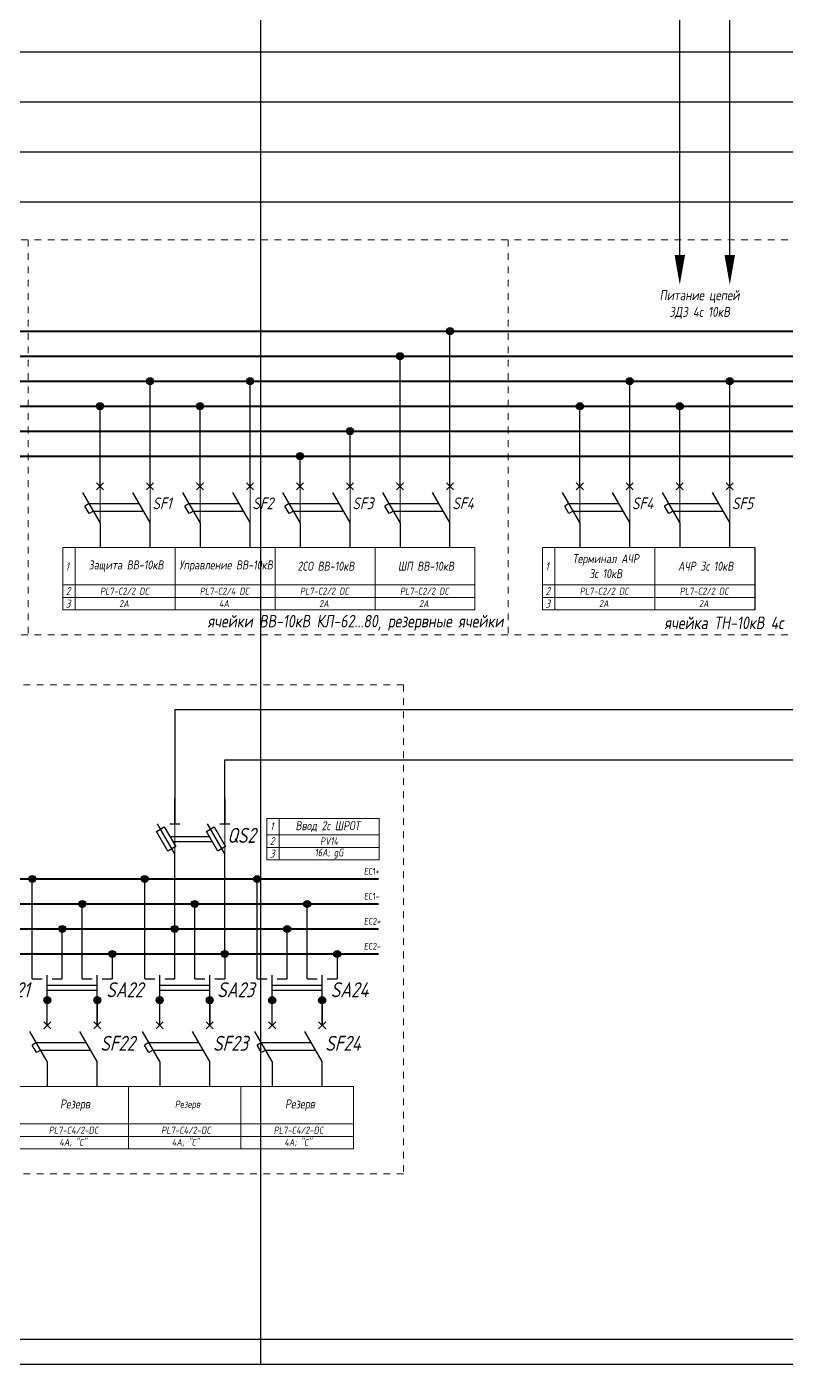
# Model space of a CAD drawing. Header units: millimetres. Extents: x 9 to 5215, y -207 to 4633.
# Drawn here: x 4883.1 to 4997, y 3793 to 3993.6 of the extents above; entities that cross this region are included whole.
import ezdxf
from ezdxf.enums import TextEntityAlignment as Align

# ---------------------------------------------------------------- set-up
doc = ezdxf.new("R2010")
doc.units = ezdxf.units.MM
doc.linetypes.add('JIS_02_1.0', pattern=[2, 1, -1])
doc.layers.add('Разрывы', color=10, linetype='Continuous')
doc.layers.add('Рамка', color=1, linetype='Continuous', plot=False)
doc.styles.add('eskdw', font='GOST_ANT.TTF', dxfattribs={"oblique": 10})
doc.styles.get("Standard").update_dxf_attribs({"font": 'GOST_ANT.TTF', "oblique": 10, "height": 2.5})
doc.styles.add('Гост', font='GOST_ANT.TTF', dxfattribs={"oblique": 10, "height": 1.4})
doc.styles.add('Шины', font='gost_1.ttf', dxfattribs={"oblique": 5, "height": 1.2})

msp = doc.modelspace()

# ---------------------------------------------------------------- hatches: boundary and pattern name
for points in [[(4947.08, 3947.95, 1), (4946.03, 3947.95, 1)], [(4947.08, 3947.95, 1), (4946.03, 3947.95, 1)], [(4939.58, 3944.2, 1), (4938.53, 3944.2, 1)], [(4939.58, 3944.2, 1), (4938.53, 3944.2, 1)], [(4939.58, 3944.2, 1), (4938.53, 3944.2, 1)], [(4902.08, 3940.45, 1), (4901.03, 3940.45, 1)], [(4902.08, 3940.45, 1), (4901.03, 3940.45, 1)], [(4917.08, 3940.45, 1), (4916.03, 3940.45, 1)], [(4917.08, 3940.45, 1), (4916.03, 3940.45, 1)], [(4974.06, 3940.45, 1), (4973.01, 3940.45, 1)], [(4974.06, 3940.45, 1), (4973.01, 3940.45, 1)], [(4989.06, 3940.45, 1), (4988.01, 3940.45, 1)], [(4989.06, 3940.45, 1), (4988.01, 3940.45, 1)], [(4894.58, 3936.7, 1), (4893.53, 3936.7, 1)], [(4894.58, 3936.7, 1), (4893.53, 3936.7, 1)], [(4894.58, 3936.7, 1), (4893.53, 3936.7, 1)], [(4909.58, 3936.7, 1), (4908.53, 3936.7, 1)], [(4909.58, 3936.7, 1), (4908.53, 3936.7, 1)], [(4909.58, 3936.7, 1), (4908.53, 3936.7, 1)], [(4966.56, 3936.7, 1), (4965.51, 3936.7, 1)], [(4966.56, 3936.7, 1), (4965.51, 3936.7, 1)], [(4966.56, 3936.7, 1), (4965.51, 3936.7, 1)], [(4981.56, 3936.7, 1), (4980.51, 3936.7, 1)], [(4981.56, 3936.7, 1), (4980.51, 3936.7, 1)], [(4981.56, 3936.7, 1), (4980.51, 3936.7, 1)], [(4932.08, 3932.95, 1), (4931.03, 3932.95, 1)], [(4932.08, 3932.95, 1), (4931.03, 3932.95, 1)], [(4924.58, 3929.2, 1), (4923.53, 3929.2, 1)], [(4924.58, 3929.2, 1), (4923.53, 3929.2, 1)], [(4924.58, 3929.2, 1), (4923.53, 3929.2, 1)], [(4884.41, 3865.81, 1), (4883.36, 3865.81, 1)], [(4884.41, 3865.81, 1), (4883.36, 3865.81, 1)], [(4901.28, 3865.81, 1), (4900.23, 3865.81, 1)], [(4901.28, 3865.81, 1), (4900.23, 3865.81, 1)], [(4918.16, 3865.81, 1), (4917.11, 3865.81, 1)], [(4918.16, 3865.81, 1), (4917.11, 3865.81, 1)], [(4891.91, 3862.06, 1), (4890.86, 3862.06, 1)], [(4891.91, 3862.06, 1), (4890.86, 3862.06, 1)], [(4908.78, 3862.06, 1), (4907.73, 3862.06, 1)], [(4908.78, 3862.06, 1), (4907.73, 3862.06, 1)], [(4925.66, 3862.06, 1), (4924.61, 3862.06, 1)], [(4925.66, 3862.06, 1), (4924.61, 3862.06, 1)], [(4888.91, 3858.31, 1), (4887.86, 3858.31, 1)], [(4888.91, 3858.31, 1), (4887.86, 3858.31, 1)], [(4905.78, 3858.31, 1), (4904.73, 3858.31, 1)], [(4905.78, 3858.31, 1), (4904.73, 3858.31, 1)], [(4922.66, 3858.31, 1), (4921.61, 3858.31, 1)], [(4922.66, 3858.31, 1), (4921.61, 3858.31, 1)], [(4896.41, 3854.56, 1), (4895.36, 3854.56, 1)], [(4896.41, 3854.56, 1), (4895.36, 3854.56, 1)], [(4913.28, 3854.56, 1), (4912.23, 3854.56, 1)], [(4913.28, 3854.56, 1), (4912.23, 3854.56, 1)], [(4930.16, 3854.56, 1), (4929.11, 3854.56, 1)], [(4930.16, 3854.56, 1), (4929.11, 3854.56, 1)], [(4886.66, 3847.62, 1), (4885.61, 3847.62, 1)], [(4886.66, 3847.62, 1), (4885.61, 3847.62, 1)], [(4886.66, 3847.62, 1), (4885.61, 3847.62, 1)], [(4894.16, 3847.62, 1), (4893.11, 3847.62, 1)], [(4894.16, 3847.62, 1), (4893.11, 3847.62, 1)], [(4894.16, 3847.62, 1), (4893.11, 3847.62, 1)], [(4903.53, 3847.62, 1), (4902.48, 3847.62, 1)], [(4903.53, 3847.62, 1), (4902.48, 3847.62, 1)], [(4903.53, 3847.62, 1), (4902.48, 3847.62, 1)], [(4911.03, 3847.62, 1), (4909.98, 3847.62, 1)], [(4911.03, 3847.62, 1), (4909.98, 3847.62, 1)], [(4911.03, 3847.62, 1), (4909.98, 3847.62, 1)], [(4920.41, 3847.62, 1), (4919.36, 3847.62, 1)], [(4920.41, 3847.62, 1), (4919.36, 3847.62, 1)], [(4920.41, 3847.62, 1), (4919.36, 3847.62, 1)], [(4927.91, 3847.62, 1), (4926.86, 3847.62, 1)], [(4927.91, 3847.62, 1), (4926.86, 3847.62, 1)], [(4927.91, 3847.62, 1), (4926.86, 3847.62, 1)]]:
    msp.add_hatch(color=256).paths.add_polyline_path(points)

# ---------------------------------------------------------------- linework, layer by layer
for p, q in [((4981.04, 3961.63), (4981.04, 4133.52)), ((4988.54, 3961.63), (4988.54, 4133.52)), ((4772.59, 3989.85), (5030.52, 3989.85)), ((4765.09, 3982.35), (5023.02, 3982.35)), ((4757.59, 3974.85), (5060.52, 3974.85)), ((4750.09, 3967.35), (5053.02, 3967.35)), ((4946.56, 3928.45), (4946.56, 3947.95)), ((4939.06, 3928.45), (4939.06, 3944.2)), ((4901.56, 3928.45), (4901.56, 3940.45)), ((4916.56, 3928.45), (4916.56, 3940.45)), ((4973.54, 3935.95), (4973.54, 3940.45)), ((4973.54, 3935.95), (4973.54, 3940.45)), ((4973.54, 3928.45), (4973.54, 3940.45)), ((4988.54, 3935.95), (4988.54, 3940.45)), ((4988.54, 3935.95), (4988.54, 3940.45)), ((4988.54, 3928.45), (4988.54, 3940.45)), ((4894.06, 3928.45), (4894.06, 3936.7)), ((4909.06, 3928.45), (4909.06, 3936.7)), ((4966.04, 3935.95), (4966.04, 3936.7)), ((4966.04, 3928.45), (4966.04, 3936.7)), ((4981.04, 3935.95), (4981.04, 3936.7)), ((4981.04, 3928.45), (4981.04, 3936.7)), ((4931.56, 3928.45), (4931.56, 3932.95)), ((4931.56, 3928.45), (4931.56, 3932.95)), ((4931.56, 3928.45), (4931.56, 3932.95)), ((4894.06, 3924.7), (4894.06, 3928.45)), ((4901.56, 3924.7), (4901.56, 3928.45)), ((4901.56, 3924.7), (4901.56, 3928.45)), ((4909.06, 3924.7), (4909.06, 3928.45)), ((4916.56, 3924.7), (4916.56, 3928.45)), ((4916.56, 3924.7), (4916.56, 3928.45)), ((4924.06, 3928.45), (4924.06, 3929.2)), ((4924.06, 3928.45), (4924.06, 3929.2)), ((4924.06, 3924.7), (4924.06, 3928.45)), ((4931.56, 3924.7), (4931.56, 3928.45)), ((4931.56, 3924.7), (4931.56, 3928.45)), ((4939.06, 3924.7), (4939.06, 3928.45)), ((4946.56, 3924.7), (4946.56, 3928.45)), ((4946.56, 3924.7), (4946.56, 3928.45)), ((4966.04, 3924.7), (4966.04, 3928.45)), ((4973.54, 3924.7), (4973.54, 3928.45)), ((4973.54, 3924.7), (4973.54, 3928.45)), ((4981.04, 3924.7), (4981.04, 3928.45)), ((4988.54, 3924.7), (4988.54, 3928.45)), ((4988.54, 3924.7), (4988.54, 3928.45)), ((4893.53, 3924.17), (4894.59, 3925.23)), ((4894.59, 3924.17), (4893.53, 3925.23)), ((4901.03, 3924.17), (4902.09, 3925.23)), ((4902.09, 3924.17), (4901.03, 3925.23)), ((4908.53, 3924.17), (4909.59, 3925.23)), ((4909.59, 3924.17), (4908.53, 3925.23)), ((4916.03, 3924.17), (4917.09, 3925.23)), ((4917.09, 3924.17), (4916.03, 3925.23)), ((4923.53, 3924.17), (4924.59, 3925.23)), ((4924.59, 3924.17), (4923.53, 3925.23)), ((4931.03, 3924.17), (4932.09, 3925.23)), ((4932.09, 3924.17), (4931.03, 3925.23)), ((4938.53, 3924.17), (4939.59, 3925.23)), ((4939.59, 3924.17), (4938.53, 3925.23)), ((4946.03, 3924.17), (4947.09, 3925.23)), ((4947.09, 3924.17), (4946.03, 3925.23)), ((4965.51, 3924.17), (4966.57, 3925.23)), ((4966.57, 3924.17), (4965.51, 3925.23)), ((4973.01, 3924.17), (4974.07, 3925.23)), ((4974.07, 3924.17), (4973.01, 3925.23)), ((4980.51, 3924.17), (4981.57, 3925.23)), ((4981.57, 3924.17), (4980.51, 3925.23)), ((4988.01, 3924.17), (4989.07, 3925.23)), ((4989.07, 3924.17), (4988.01, 3925.23)), ((4894.06, 3919.27), (4891.46, 3923.77)), ((4901.56, 3919.27), (4898.96, 3923.77)), ((4909.06, 3919.27), (4906.46, 3923.77)), ((4916.56, 3919.27), (4913.96, 3923.77)), ((4924.06, 3919.27), (4921.46, 3923.77)), ((4931.56, 3919.27), (4928.96, 3923.77)), ((4939.06, 3919.27), (4936.46, 3923.77)), ((4946.56, 3919.27), (4943.96, 3923.77)), ((4966.04, 3919.27), (4963.44, 3923.77)), ((4973.54, 3919.27), (4970.94, 3923.77)), ((4981.04, 3919.27), (4978.44, 3923.77)), ((4988.54, 3919.27), (4985.94, 3923.77)), ((4892.43, 3922.09), (4891.78, 3921.71)), ((4892.43, 3920.59), (4891.78, 3921.71)), ((4892.43, 3922.09), (4899.93, 3922.09)), ((4899.61, 3922.65), (4899.61, 3922.65)), ((4907.43, 3922.09), (4906.78, 3921.71)), ((4907.43, 3920.59), (4906.78, 3921.71)), ((4907.43, 3922.09), (4914.93, 3922.09)), ((4914.61, 3922.65), (4914.61, 3922.65)), ((4922.43, 3922.09), (4921.78, 3921.71)), ((4922.43, 3920.59), (4921.78, 3921.71)), ((4922.43, 3922.09), (4929.93, 3922.09)), ((4929.61, 3922.65), (4929.61, 3922.65)), ((4937.43, 3922.09), (4936.78, 3921.71)), ((4937.43, 3920.59), (4936.78, 3921.71)), ((4937.43, 3922.09), (4944.93, 3922.09)), ((4944.61, 3922.65), (4944.61, 3922.65)), ((4964.41, 3922.09), (4963.77, 3921.71)), ((4964.41, 3920.59), (4963.77, 3921.71)), ((4964.41, 3922.09), (4971.91, 3922.09)), ((4971.59, 3922.65), (4971.59, 3922.65)), ((4979.41, 3922.09), (4978.77, 3921.71)), ((4979.41, 3920.59), (4978.77, 3921.71)), ((4979.41, 3922.09), (4986.91, 3922.09)), ((4986.59, 3922.65), (4986.59, 3922.65)), ((4893.08, 3920.96), (4892.43, 3920.59)), ((4893.08, 3920.96), (4900.58, 3920.96)), ((4894.06, 3919.27), (4894.06, 3915.52)), ((4901.56, 3915.52), (4901.56, 3919.27)), ((4908.08, 3920.96), (4907.43, 3920.59)), ((4908.08, 3920.96), (4915.58, 3920.96)), ((4909.06, 3919.27), (4909.06, 3915.52)), ((4916.56, 3915.52), (4916.56, 3919.27)), ((4923.08, 3920.96), (4922.43, 3920.59)), ((4923.08, 3920.96), (4930.58, 3920.96)), ((4924.06, 3919.27), (4924.06, 3915.52)), ((4931.56, 3915.52), (4931.56, 3919.27)), ((4938.08, 3920.96), (4937.43, 3920.59)), ((4938.08, 3920.96), (4945.58, 3920.96)), ((4939.06, 3919.27), (4939.06, 3915.52)), ((4946.56, 3915.52), (4946.56, 3919.27)), ((4965.06, 3920.96), (4964.41, 3920.59)), ((4965.06, 3920.96), (4972.56, 3920.96)), ((4966.04, 3919.27), (4966.04, 3915.52)), ((4973.54, 3915.52), (4973.54, 3919.27)), ((4980.06, 3920.96), (4979.41, 3920.59)), ((4980.06, 3920.96), (4987.56, 3920.96)), ((4981.04, 3919.27), (4981.04, 3915.52)), ((4988.54, 3915.52), (4988.54, 3919.27)), ((4992.29, 3915.52), (4992.29, 3906.15)), ((5189.63, 3891.15), (4905.26, 3891.15)), ((4905.26, 3891.15), (4905.26, 3877.81)), ((4912.76, 3877.81), (4912.76, 3883.65)), ((4912.76, 3883.65), (5197.13, 3883.65)), ((4905.26, 3874.06), (4905.26, 3877.81)), ((4905.26, 3874.06), (4905.26, 3877.81)), ((4905.26, 3877.81), (4905.26, 3874.06)), ((4912.76, 3874.06), (4912.76, 3877.81)), ((4912.76, 3874.06), (4912.76, 3877.81)), ((4912.76, 3877.81), (4912.76, 3874.06)), ((4902.51, 3872.94), (4903.69, 3873.63)), ((4905.26, 3869.56), (4902.66, 3874.06)), ((4903.69, 3873.63), (4905.4, 3870.67)), ((4904.51, 3874.06), (4906.01, 3874.06)), ((4910.01, 3872.94), (4911.19, 3873.63)), ((4912.76, 3869.56), (4910.16, 3874.06)), ((4911.19, 3873.63), (4912.9, 3870.67)), ((4912.01, 3874.06), (4913.51, 3874.06)), ((4904.22, 3869.99), (4902.51, 3872.94)), ((4903.31, 3872.93), (4903.31, 3872.93)), ((4904.53, 3872.18), (4910.45, 3872.18)), ((4904.96, 3871.43), (4910.88, 3871.43)), ((4911.72, 3869.99), (4910.01, 3872.94)), ((4905.4, 3870.67), (4904.22, 3869.99)), ((4905.26, 3865.81), (4905.26, 3869.56)), ((4912.9, 3870.67), (4911.72, 3869.99)), ((4912.76, 3865.81), (4912.76, 3869.56)), ((4883.88, 3850.81), (4883.88, 3865.81)), ((4900.76, 3850.81), (4900.76, 3865.81)), ((4905.26, 3858.31), (4905.26, 3865.81)), ((4912.76, 3854.56), (4912.76, 3865.81)), ((4917.63, 3850.81), (4917.63, 3865.81)), ((4891.38, 3850.81), (4891.38, 3862.06)), ((4908.26, 3850.81), (4908.26, 3862.06)), ((4925.13, 3850.81), (4925.13, 3862.06)), ((4888.38, 3850.81), (4888.38, 3858.31)), ((4905.26, 3850.81), (4905.26, 3858.31)), ((4922.13, 3850.81), (4922.13, 3858.31)), ((4895.88, 3854.56), (4895.88, 3850.81)), ((4912.76, 3854.56), (4912.76, 3850.81)), ((4929.63, 3854.56), (4929.63, 3850.81)), ((4886.13, 3847.62), (4886.13, 3851.37)), ((4893.63, 3847.62), (4893.63, 3851.37)), ((4903.01, 3847.62), (4903.01, 3851.37)), ((4910.51, 3847.62), (4910.51, 3851.37)), ((4919.88, 3847.62), (4919.88, 3851.37)), ((4927.38, 3847.62), (4927.38, 3851.37)), ((4883.88, 3850.81), (4885.38, 3850.81)), ((4886.13, 3849.87), (4893.63, 3849.87)), ((4886.13, 3849.12), (4893.63, 3849.12)), ((4886.88, 3850.81), (4888.38, 3850.81)), ((4891.38, 3850.81), (4892.88, 3850.81)), ((4894.38, 3850.81), (4895.88, 3850.81)), ((4900.76, 3850.81), (4902.26, 3850.81)), ((4903.01, 3849.87), (4910.51, 3849.87)), ((4903.01, 3849.12), (4910.51, 3849.12)), ((4903.76, 3850.81), (4905.26, 3850.81)), ((4908.26, 3850.81), (4909.76, 3850.81)), ((4911.26, 3850.81), (4912.76, 3850.81)), ((4917.63, 3850.81), (4919.13, 3850.81)), ((4919.88, 3849.87), (4927.38, 3849.87)), ((4919.88, 3849.12), (4927.38, 3849.12)), ((4920.63, 3850.81), (4922.13, 3850.81)), ((4925.13, 3850.81), (4926.63, 3850.81)), ((4928.13, 3850.81), (4929.63, 3850.81)), ((4886.13, 3843.87), (4886.13, 3847.62)), ((4886.13, 3843.87), (4886.13, 3847.62)), ((4893.63, 3847.62), (4893.63, 3843.87)), ((4893.63, 3843.87), (4893.63, 3847.62)), ((4903.01, 3843.87), (4903.01, 3847.62)), ((4903.01, 3843.87), (4903.01, 3847.62)), ((4910.51, 3847.62), (4910.51, 3843.87)), ((4910.51, 3843.87), (4910.51, 3847.62)), ((4919.88, 3843.87), (4919.88, 3847.62)), ((4919.88, 3843.87), (4919.88, 3847.62)), ((4927.38, 3847.62), (4927.38, 3843.87)), ((4927.38, 3843.87), (4927.38, 3847.62)), ((4885.6, 3843.34), (4886.66, 3844.4)), ((4886.66, 3843.34), (4885.6, 3844.4)), ((4893.1, 3843.34), (4894.16, 3844.4)), ((4894.16, 3843.34), (4893.1, 3844.4)), ((4902.48, 3843.34), (4903.54, 3844.4)), ((4903.54, 3843.34), (4902.48, 3844.4)), ((4909.98, 3843.34), (4911.04, 3844.4)), ((4911.04, 3843.34), (4909.98, 3844.4)), ((4919.35, 3843.34), (4920.41, 3844.4)), ((4920.41, 3843.34), (4919.35, 3844.4)), ((4926.85, 3843.34), (4927.91, 3844.4)), ((4927.91, 3843.34), (4926.85, 3844.4)), ((4886.13, 3838.44), (4883.53, 3842.94)), ((4884.51, 3841.26), (4883.86, 3840.88)), ((4884.51, 3841.26), (4892.01, 3841.26)), ((4893.63, 3838.44), (4891.03, 3842.94)), ((4891.68, 3841.82), (4891.68, 3841.82)), ((4903.01, 3838.44), (4900.41, 3842.94)), ((4901.38, 3841.26), (4900.73, 3840.88)), ((4901.38, 3841.26), (4908.88, 3841.26)), ((4910.51, 3838.44), (4907.91, 3842.94)), ((4908.56, 3841.82), (4908.56, 3841.82)), ((4919.88, 3838.44), (4917.28, 3842.94)), ((4918.26, 3841.26), (4917.61, 3840.88)), ((4918.26, 3841.26), (4925.76, 3841.26)), ((4927.38, 3838.44), (4924.78, 3842.94)), ((4925.43, 3841.82), (4925.43, 3841.82)), ((4884.51, 3839.76), (4883.86, 3840.88)), ((4885.16, 3840.13), (4884.51, 3839.76)), ((4885.16, 3840.13), (4892.66, 3840.13)), ((4901.38, 3839.76), (4900.73, 3840.88)), ((4902.03, 3840.13), (4901.38, 3839.76)), ((4902.03, 3840.13), (4909.53, 3840.13)), ((4918.26, 3839.76), (4917.61, 3840.88)), ((4918.91, 3840.13), (4918.26, 3839.76)), ((4918.91, 3840.13), (4926.41, 3840.13)), ((4886.13, 3838.44), (4886.13, 3834.69)), ((4893.63, 3834.69), (4893.63, 3838.44)), ((4903.01, 3838.44), (4903.01, 3834.69)), ((4910.51, 3834.69), (4910.51, 3838.44)), ((4919.88, 3838.44), (4919.88, 3834.69)), ((4927.38, 3834.69), (4927.38, 3838.44)), ((4255.68, 3796.78), (5108.88, 3796.78)), ((4240.68, 3793.03), (5215.18, 3793.03))]:
    msp.add_line(p, q)
at = {"ltscale": 5}
for p, q in [((4981.04, 3959.39), (4981.04, 3963.86)), ((4988.54, 3959.39), (4988.54, 3963.86))]:
    msp.add_line(p, q, dxfattribs=at)
at = {"linetype": 'JIS_02_1.0', "lineweight": 9}
for p, q in [((5069.23, 3961.63), (4729.57, 3961.63)), ((4883.28, 3961.63), (4883.28, 3902.4)), ((4955.27, 3961.63), (4955.27, 3902.4)), ((5069.23, 3902.4), (4729.57, 3902.4)), ((4939.57, 3894.9), (4519.57, 3894.9)), ((4939.57, 3894.9), (4939.57, 3821.57)), ((4939.57, 3821.57), (4519.57, 3821.57))]:
    msp.add_line(p, q, dxfattribs=at)
at = {"lineweight": 40}
for p, q in [((4743.07, 3947.95), (5063.4, 3947.95)), ((4743.07, 3944.2), (5063.4, 3944.2)), ((4743.07, 3940.45), (5063.4, 3940.45)), ((4743.07, 3936.7), (5063.4, 3936.7)), ((4743.07, 3932.95), (5063.4, 3932.95)), ((4743.07, 3929.2), (5063.4, 3929.2)), ((4523.32, 3865.81), (4916.24, 3865.81)), ((4916.24, 3865.81), (4935.82, 3865.81)), ((4523.32, 3862.06), (4916.24, 3862.06)), ((4916.24, 3862.06), (4935.82, 3862.06)), ((4523.32, 3858.31), (4916.24, 3858.31)), ((4916.24, 3858.31), (4935.82, 3858.31)), ((4523.32, 3854.56), (4916.24, 3854.56)), ((4916.24, 3854.56), (4935.82, 3854.56))]:
    msp.add_line(p, q, dxfattribs=at)
at = {"lineweight": 9}
for p, q in [((4888.47, 3915.52), (4890.31, 3915.52)), ((4888.47, 3915.52), (4888.47, 3906.15)), ((4890.31, 3915.52), (4890.31, 3906.15)), ((4890.31, 3915.52), (4890.31, 3906.15)), ((4890.31, 3915.52), (4905.31, 3915.52)), ((4905.31, 3915.52), (4905.31, 3906.15)), ((4905.31, 3915.52), (4905.31, 3906.15)), ((4905.31, 3915.52), (4920.31, 3915.52)), ((4920.31, 3915.52), (4920.31, 3906.15)), ((4920.31, 3915.52), (4920.31, 3906.15)), ((4920.31, 3915.52), (4935.31, 3915.52)), ((4920.31, 3915.52), (4920.31, 3906.15)), ((4935.31, 3915.52), (4935.31, 3906.15)), ((4935.31, 3915.52), (4950.31, 3915.52)), ((4950.31, 3915.52), (4950.31, 3906.15)), ((4960.45, 3915.52), (4962.29, 3915.52)), ((4960.45, 3915.52), (4960.45, 3906.15)), ((4962.29, 3915.52), (4962.29, 3906.15)), ((4962.29, 3915.52), (4962.29, 3906.15)), ((4962.29, 3915.52), (4977.29, 3915.52)), ((4977.29, 3915.52), (4977.29, 3906.15)), ((4977.29, 3915.52), (4977.29, 3906.15)), ((4977.29, 3915.52), (4992.29, 3915.52)), ((4890.31, 3911.77), (4890.31, 3906.15)), ((4890.31, 3911.77), (4890.31, 3906.15)), ((4890.31, 3911.77), (4890.31, 3906.15)), ((4905.31, 3911.77), (4905.31, 3906.15)), ((4905.31, 3911.77), (4905.31, 3906.15)), ((4905.31, 3911.77), (4905.31, 3906.15)), ((4920.31, 3911.77), (4920.31, 3906.15)), ((4920.31, 3911.77), (4920.31, 3906.15)), ((4920.31, 3911.77), (4920.31, 3906.15)), ((4962.29, 3911.77), (4962.29, 3906.15)), ((4962.29, 3911.77), (4962.29, 3906.15)), ((4962.29, 3911.77), (4962.29, 3906.15)), ((4977.29, 3911.77), (4977.29, 3906.15)), ((4977.29, 3911.77), (4977.29, 3906.15)), ((4977.29, 3911.77), (4977.29, 3906.15)), ((4888.47, 3909.9), (4950.31, 3909.9)), ((4960.45, 3909.9), (4992.29, 3909.9)), ((4888.47, 3908.02), (4890.31, 3908.02)), ((4890.31, 3908.02), (4905.31, 3908.02)), ((4905.31, 3908.02), (4920.31, 3908.02)), ((4920.31, 3908.02), (4935.31, 3908.02)), ((4935.31, 3908.02), (4950.31, 3908.02)), ((4960.45, 3908.02), (4962.29, 3908.02)), ((4962.29, 3908.02), (4977.29, 3908.02)), ((4977.29, 3908.02), (4992.29, 3908.02)), ((4888.47, 3906.15), (4890.31, 3906.15)), ((4890.31, 3906.15), (4905.31, 3906.15)), ((4905.31, 3906.15), (4920.31, 3906.15)), ((4920.31, 3906.15), (4935.31, 3906.15)), ((4935.31, 3906.15), (4950.31, 3906.15)), ((4960.45, 3906.15), (4962.29, 3906.15)), ((4962.29, 3906.15), (4977.29, 3906.15)), ((4977.29, 3906.15), (4992.29, 3906.15)), ((4919.09, 3874.87), (4920.92, 3874.87)), ((4919.09, 3874.87), (4919.09, 3868.66)), ((4920.92, 3874.87), (4935.92, 3874.87)), ((4920.92, 3874.87), (4920.92, 3868.66)), ((4920.92, 3874.87), (4920.92, 3868.66)), ((4935.92, 3874.87), (4935.92, 3868.66)), ((4919.09, 3872.41), (4920.92, 3872.41)), ((4920.92, 3872.41), (4923.32, 3872.41)), ((4921.43, 3872.41), (4935.92, 3872.41)), ((4919.09, 3870.54), (4920.92, 3870.54)), ((4920.92, 3870.54), (4923.32, 3870.54)), ((4921.43, 3870.54), (4935.92, 3870.54)), ((4919.09, 3868.66), (4920.92, 3868.66)), ((4920.92, 3868.66), (4923.32, 3868.66)), ((4921.43, 3868.66), (4935.92, 3868.66)), ((4525.23, 3834.69), (4916.13, 3834.69)), ((4898.32, 3834.69), (4898.32, 3825.32)), ((4915.19, 3834.69), (4915.19, 3825.32)), ((4916.13, 3834.69), (4932.07, 3834.69)), ((4932.07, 3834.69), (4932.07, 3825.32)), ((4525.23, 3829.07), (4932.07, 3829.07)), ((4525.23, 3827.19), (4916.13, 3827.19)), ((4916.13, 3827.19), (4932.07, 3827.19)), ((4525.23, 3825.32), (4916.13, 3825.32)), ((4916.13, 3825.32), (4932.07, 3825.32))]:
    msp.add_line(p, q, dxfattribs=at)
at = {"ltscale": 5}
for points in [[(4981.04, 3954.92, 0, 1.58, 0), (4981.04, 3959.39, 0, 1.58, 0)], [(4988.54, 3954.92, 0, 1.58, 0), (4988.54, 3959.39, 0, 1.58, 0)]]:
    msp.add_lwpolyline(points, format="xyseb", dxfattribs=at)
for centre in [(4946.56, 3947.95), (4946.56, 3947.95), (4939.06, 3944.2), (4939.06, 3944.2), (4939.06, 3944.2), (4901.56, 3940.45), (4901.56, 3940.45), (4916.56, 3940.45), (4916.56, 3940.45), (4973.54, 3940.45), (4973.54, 3940.45), (4988.54, 3940.45), (4988.54, 3940.45), (4894.06, 3936.7), (4894.06, 3936.7), (4894.06, 3936.7), (4909.06, 3936.7), (4909.06, 3936.7), (4909.06, 3936.7), (4966.04, 3936.7), (4966.04, 3936.7), (4966.04, 3936.7), (4981.04, 3936.7), (4981.04, 3936.7), (4981.04, 3936.7), (4931.56, 3932.95), (4931.56, 3932.95), (4924.06, 3929.2), (4924.06, 3929.2), (4924.06, 3929.2), (4883.88, 3865.81), (4883.88, 3865.81), (4900.76, 3865.81), (4900.76, 3865.81), (4917.63, 3865.81), (4917.63, 3865.81), (4891.38, 3862.06), (4891.38, 3862.06), (4908.26, 3862.06), (4908.26, 3862.06), (4925.13, 3862.06), (4925.13, 3862.06), (4888.38, 3858.31), (4888.38, 3858.31), (4905.26, 3858.31), (4905.26, 3858.31), (4922.13, 3858.31), (4922.13, 3858.31), (4895.88, 3854.56), (4895.88, 3854.56), (4912.76, 3854.56), (4912.76, 3854.56), (4929.63, 3854.56), (4929.63, 3854.56), (4886.13, 3847.62), (4886.13, 3847.62), (4886.13, 3847.62), (4893.63, 3847.62), (4893.63, 3847.62), (4893.63, 3847.62), (4903.01, 3847.62), (4903.01, 3847.62), (4903.01, 3847.62), (4910.51, 3847.62), (4910.51, 3847.62), (4910.51, 3847.62), (4919.88, 3847.62), (4919.88, 3847.62), (4919.88, 3847.62), (4927.38, 3847.62), (4927.38, 3847.62), (4927.38, 3847.62)]:
    msp.add_circle(centre, 0.525)
at = {"layer": 'Разрывы', "lineweight": 13}
for p, q in [((4894.06, 3924.7), (4894.06, 3919.27)), ((4901.56, 3924.7), (4901.56, 3919.27)), ((4909.06, 3924.7), (4909.06, 3919.27)), ((4916.56, 3924.7), (4916.56, 3919.27)), ((4924.06, 3924.7), (4924.06, 3919.27)), ((4931.56, 3924.7), (4931.56, 3919.27)), ((4939.06, 3924.7), (4939.06, 3919.27)), ((4946.56, 3924.7), (4946.56, 3919.27)), ((4966.04, 3924.7), (4966.04, 3919.27)), ((4973.54, 3924.7), (4973.54, 3919.27)), ((4981.04, 3924.7), (4981.04, 3919.27)), ((4988.54, 3924.7), (4988.54, 3919.27)), ((4905.26, 3874.06), (4905.26, 3869.56)), ((4912.76, 3874.06), (4912.76, 3869.56))]:
    msp.add_line(p, q, dxfattribs=at)
at = {"layer": 'Рамка'}
for p, q in [((4918.18, 3793.03), (4918.18, 4003.03)), ((4621.18, 3793.03), (4918.18, 3793.03))]:
    msp.add_line(p, q, dxfattribs=at)

# ---------------------------------------------------------------- texts
at = {"style": 'eskdw', "oblique": 15}
for s, height, p in [('SF1', 1.766, (4901.9, 3921.25)), ('SF2', 1.766, (4916.9, 3921.25)), ('SF3', 1.766, (4931.9, 3921.25)), ('SF4', 1.766, (4946.9, 3921.25)), ('SF4', 1.766, (4973.85, 3921.25)), ('SF5', 1.766, (4988.85, 3921.25)), ('SF22', 2.25, (4894.07, 3840.03)), ('SF23', 2.25, (4910.99, 3840.03)), ('SF24', 2.25, (4927.82, 3840.03))]:
    msp.add_text(s, height=height, dxfattribs=at).set_placement(p)
at = {"lineweight": 9, "style": 'eskdw', "oblique": 15}
for s, p in [('1', (4888.88, 3912.07)), ('1', (4960.87, 3912.07)), ('2', (4888.91, 3908.37)), ('2', (4960.89, 3908.37)), ('3', (4888.91, 3906.49)), ('3', (4960.89, 3906.49)), ('1', (4919.56, 3873.1)), ('2', (4919.53, 3870.88)), ('3', (4919.53, 3869))]:
    msp.add_text(s, height=1.2, dxfattribs=at).set_placement(p)
at = {"color": 0, "lineweight": 15, "style": 'eskdw', "oblique": 15}
for s, p in [('QS2', (4915.26, 3872.34)), ('SА21', (4880.86, 3849.19)), ('SА22', (4897.73, 3849.19)), ('SА23', (4914.4, 3849.19)), ('SА24', (4931.48, 3849.19))]:
    msp.add_text(s, height=2.25, dxfattribs=at).set_placement(p, align=Align.MIDDLE_CENTER)
at = {"lineweight": 9, "insert": (4984.35, 3951.94), "char_height": 1.5, "width": 17.4585, "attachment_point": 5, "style": 'Гост'}
msp.add_mtext('\\pl-0.675;Питание цепей \\PЗДЗ 4с 10кВ', dxfattribs=at)
at = {"lineweight": 9, "attachment_point": 5}
for s, insert, char_height, width in [('Защита ВВ-10кВ', (4897.95, 3912.71), 1.35, 17.0098), ('Управление ВВ-10кВ', (4912.95, 3912.71), 1.35, 17.0098), ('2СО ВВ-10кВ', (4927.95, 3912.71), 1.35, 17.0098), ('ШП ВВ-10кВ', (4942.95, 3912.71), 1.35, 17.0098), ('\\pt18;Терминал АЧР \\P3с 10кВ', (4969.93, 3912.71), 1.35, 17.0098), ('АЧР 3с 10кВ', (4984.93, 3912.71), 1.35, 17.0098), ('\\A1;{\\fGOST 2.304 type A|b0|i0|c0|p34;PL7-C\\fGOST 2.304 type A|b0|i0|c204|p34;2\\fGOST 2.304 type A|b0|i0|c0|p34;/2 DC}', (4897.72, 3908.96), 1.05, 15), ('\\A1;{\\fGOST 2.304 type A|b0|i0|c0|p34;PL7-C\\fGOST 2.304 type A|b0|i0|c204|p34;2\\fGOST 2.304 type A|b0|i0|c0|p34;/\\fGOST 2.304 type A|b0|i0|c204|p34;4\\fGOST 2.304 type A|b0|i0|c0|p34; DC}', (4912.72, 3908.96), 1.05, 15), ('\\A1;{\\fGOST 2.304 type A|b0|i0|c0|p34;PL7-C\\fGOST 2.304 type A|b0|i0|c204|p34;2\\fGOST 2.304 type A|b0|i0|c0|p34;/2 DC}', (4927.72, 3908.96), 1.05, 15), ('\\A1;{\\fGOST 2.304 type A|b0|i0|c0|p34;PL7-C\\fGOST 2.304 type A|b0|i0|c204|p34;2\\fGOST 2.304 type A|b0|i0|c0|p34;/2 DC}', (4942.72, 3908.96), 1.05, 15), ('\\A1;{\\fGOST 2.304 type A|b0|i0|c0|p34;PL7-C\\fGOST 2.304 type A|b0|i0|c204|p34;2\\fGOST 2.304 type A|b0|i0|c0|p34;/2 DC}', (4969.7, 3908.96), 1.05, 15), ('\\A1;{\\fGOST 2.304 type A|b0|i0|c0|p34;PL7-C\\fGOST 2.304 type A|b0|i0|c204|p34;2\\fGOST 2.304 type A|b0|i0|c0|p34;/2 DC}', (4984.7, 3908.96), 1.05, 15), ('{\\fGOST 2.304 type A|b0|i0|c204|p34;2А}', (4897.65, 3907.09), 1.05, 15), ('{\\fGOST 2.304 type A|b0|i0|c204|p34;4А}', (4912.65, 3907.09), 1.05, 15), ('{\\fGOST 2.304 type A|b0|i0|c204|p34;2А}', (4927.65, 3907.09), 1.05, 15), ('{\\fGOST 2.304 type A|b0|i0|c204|p34;2А}', (4942.65, 3907.09), 1.05, 15), ('{\\fGOST 2.304 type A|b0|i0|c204|p34;2А}', (4969.64, 3907.09), 1.05, 15), ('{\\fGOST 2.304 type A|b0|i0|c0|p34;2\\fGOST 2.304 type A|b0|i0|c204|p34;А}', (4984.64, 3907.09), 1.05, 15), ('{\\fGOST 2.304 type A|b0|i0|c0|p34;PV14}', (4928.42, 3871.47), 1.125, 15), ('{\\fGOST 2.304 type A|b0|i0|c204|p34;16А; \\fGOST 2.304 type A|b0|i0|c0|p34;gG}', (4928.42, 3869.6), 1.125, 15), ('Резерв', (4890.3, 3831.88), 1.35, 17.0098), ('{\\H0.77778x;Резерв}', (4907.18, 3831.88), 1.35, 17.0098), ('Резерв', (4924.05, 3831.88), 1.35, 17.0098), ('\\A1;PL7-C4/2-DC', (4890.08, 3828.13), 1.05, 15), ('{\\fGOST 2.304 type A|b0|i0|c204|p34;4А; "С"}', (4890.01, 3826.26), 1.05, 15), ('\\A1;PL7-C4/2-DC', (4906.95, 3828.13), 1.05, 15), ('{\\fGOST 2.304 type A|b0|i0|c204|p34;4А; "С"}', (4906.89, 3826.26), 1.05, 15), ('\\A1;PL7-C4/2-DC', (4923.83, 3828.13), 1.05, 15), ('{\\fGOST 2.304 type A|b0|i0|c204|p34;4А; "С"}', (4923.76, 3826.26), 1.05, 15)]:
    msp.add_mtext(s, dxfattribs=dict(at, insert=insert, char_height=char_height, width=width))
at = {"char_height": 1.875, "attachment_point": 6, "style": 'Гост'}
for s, width, insert in [('ячейки ВВ-10кВ КЛ-62...80, резервные ячейки', 63.253, (4954.59, 3904.21)), ('ячейка ТН-10кВ 4с', 37.4467, (4996.57, 3904.21))]:
    msp.add_mtext_dynamic_manual_height_columns(s, width=width, gutter_width=7, heights=[0], dxfattribs=dict(at, insert=insert))
at = {"lineweight": 9}
for s, width, insert, char_height, attachment_point, style in [('Ввод 2с ШРОТ', 23.4273, (4928.21, 3873.68), 1.35, 5, 'Гост'), (' {\\H1.0833x;EС1+}', 7.2274, (4933.1, 3867.44), 0.9, 1, 'Шины'), (' {\\H1.0833x;EС1-}', 7.2274, (4933.1, 3863.69), 0.9, 1, 'Шины'), (' {\\H1.0833x;EC2+}', 7.2274, (4933.1, 3859.94), 0.9, 1, 'Шины'), (' {\\H1.0833x;EC2-}', 7.2274, (4933.1, 3856.19), 0.9, 1, 'Шины')]:
    msp.add_mtext_dynamic_manual_height_columns(s, width=width, gutter_width=6, heights=[0], dxfattribs=dict(at, insert=insert, char_height=char_height, attachment_point=attachment_point, style=style))

doc.saveas('drawing.dxf')
